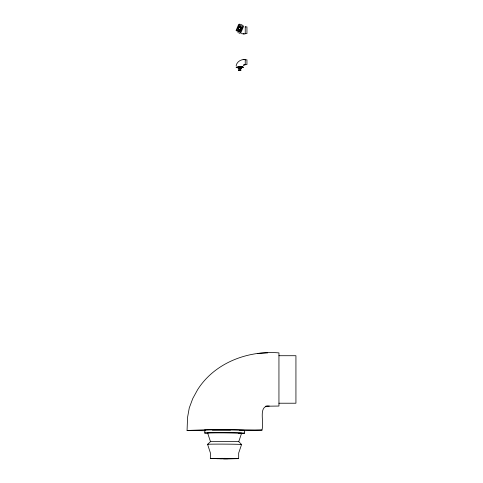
<?xml version="1.0" encoding="UTF-8"?>
<svg xmlns="http://www.w3.org/2000/svg" width="483" height="483" viewBox="0 0 483 483"><rect width="100%" height="100%" fill="white"/><g stroke="black" fill="none" stroke-linecap="round" stroke-linejoin="round"><path stroke-width="0.72" d="M205.245 430.739L187.066 430.462L187.543 417.493L189.27 407.924L192.759 398.553L197.589 389.721C214.681 362.727 247.912 350.308 278.945 352.886L278.945 406.052L265.747 406.209M204.804 433.01L204.816 430.178M223.176 458.784L210.346 458.524L210.377 452.861L207.581 444.354L210.66 441.486L238.747 441.655L241.621 433.173M236.857 66.902L242.774 66.823M226.865 458.796L238.668 458.651L238.699 452.988L241.566 444.505L238.747 441.655L238.312 441.722M244.452 433.185L244.464 430.353M244.229 430.745L261.852 430.099C264.708 422.716 257.554 405.418 269.285 406.052M243.613 65.766L244.084 64.879L243.728 64.891L244.277 64.867M236.115 65.917C236.61 62.138 240.443 59.481 244.12 59.548M240.963 32.421L243.535 26.529C243.698 25.364 239.375 23.474 238.662 24.404L236.066 30.568L240.83 32.596M207.636 433.022L210.443 441.516M210.346 458.524L223.617 458.379M187.066 430.462L214.959 429.465L262.209 430.075M237.835 67.566L239.248 67.542M241.766 67.3L238.022 67.264M241.784 67.584L241.234 67.602M238.403 68.411L240.335 68.399M267.709 352.886L257.457 353.441M243.094 59.602L243.45 59.59M265.892 406.233L267.316 406.173M241.603 67.028L242.774 66.986M241.609 67.342L243.559 67.264L236.084 67.312L237.678 67.33M238.33 67.548L239.459 67.542M241.295 67.59L241.79 67.578M212.369 430.105L230.494 430.075M240.757 68.441L241.216 68.429L240.299 68.405M238.524 66.98L238.856 66.974M239.966 70.095C236.471 70.095 243.667 70.156 239.936 70.101M240.504 70.138L240.914 70.126L240.317 70.138M238.946 66.974L240.443 66.98M239.568 70.095L238.711 70.12L239.031 70.138M239.351 68.677L238.487 68.689L240.437 68.677M220.725 458.379L213.196 458.524L218.34 458.729M245.243 26.897L246.946 26.897L246.946 33.611L245.243 33.611M244.036 33.895L245.243 33.895L245.243 26.625M244.03 59.548L245.243 59.548L245.243 64.849L244.187 64.867M245.243 59.832L246.946 59.832L246.946 64.583L245.243 64.583M278.945 355.717L295.934 355.717L295.934 403.22L278.945 403.22M227.584 458.796L235.837 458.639L225.839 458.391M239.399 67.535L240.299 67.535M221.564 458.325L224.36 458.385M227.457 458.85L222.844 458.832M226.545 458.85L223.768 458.838M224.323 458.331L225.247 458.337M225.102 458.385L238.668 458.651M240.015 67.542L240.667 67.542M240.087 68.399L240.419 68.399M240.142 68.683L241.5 68.707L240.311 68.683M221.721 458.772L219.632 458.747M240.335 67.542L241.506 67.578L240.83 67.548M240.739 66.98L241.077 66.986M241.126 33.641L243.649 33.876M238.421 68.417L238.837 68.423M238.342 67.59L237.908 67.572M243.124 33.87L244.169 33.895M210.733 441.583L210.425 441.534M239.308 33.2L240.178 33.442M237.841 32.578L238.53 32.904M207.95 444.414A16.996 0.308 0.3 0 1 225.464 444.125A16.996 0.308 0.3 0 1 240.739 444.595M238.88 433.329A16.996 0.308 0.3 0 0 239.23 433.01A16.996 0.308 0.3 0 0 223.291 432.786L222.186 432.786A16.996 0.308 0.3 0 0 208.004 433.088M207.593 433.203A19.827 0.356 0.3 0 1 213.045 432.756A19.827 0.356 0.3 0 1 239.64 432.937A19.827 0.356 0.3 0 1 238.831 433.414M205.559 430.275A19.827 0.356 0.3 0 1 228.888 429.936A19.827 0.356 0.3 0 1 239.719 430.57M239.2 24.953L236.857 30.326L240.431 31.884L242.774 26.511L239.2 24.953M238.137 68.689L238.88 68.725L238.137 68.689M238.409 70.107L238.813 70.132L238.427 70.107M239.182 29.312A1.135 1.135 0 0 0 240.932 28.425A1.135 1.135 0 0 0 239.284 27.356A1.135 1.135 0 0 0 239.182 29.312M239.067 29.529A1.358 1.358 0 0 0 241.168 28.461A1.419 1.419 0 0 0 239.157 27.102A1.419 1.419 0 0 0 239.031 29.554A1.419 1.419 0 0 0 241.216 28.437A1.358 1.358 0 0 0 239.188 27.175A1.358 1.358 0 0 0 239.067 29.529M238.88 29.813A1.697 1.697 0 0 0 241.506 28.479A1.697 1.697 0 0 0 239.037 26.873A1.697 1.697 0 0 0 238.88 29.813M238.735 30.073A1.98 1.98 0 0 0 241.79 28.515A1.98 1.98 0 0 0 238.91 26.643A1.98 1.98 0 0 0 238.735 30.073"/></g></svg>
